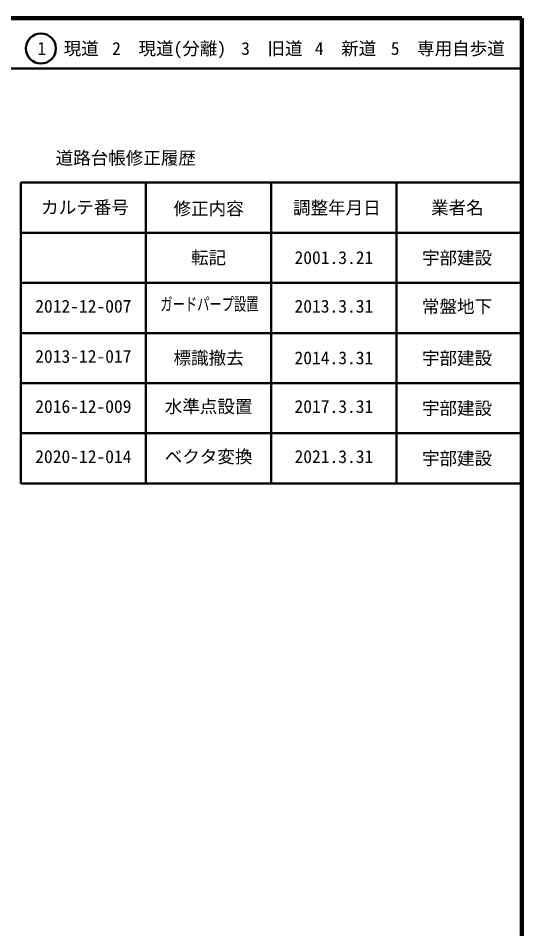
# Model space of a CAD drawing. Units: millimetres, scale not verified. Extents: x 40000 to 680000, y 20000 to 380000.
# Drawn here: x 579500 to 680000, y 198357 to 380000 of the extents above; entities that cross this region are included whole.
import ezdxf
from ezdxf.enums import TextEntityAlignment as Align

# ---------------------------------------------------------------- set-up
doc = ezdxf.new("R2010")
doc.units = ezdxf.units.MM
doc.header["$LTSCALE"] = 1000
for name, color, linetype, lineweight in [('M-TTL', 2, 'Continuous', 140), ('M-TTL-FRAM', 2, 'Continuous', 50), ('M-TTL-LINE', 7, 'Continuous', 50), ('M-TTL-TXT', 7, 'Continuous', 50)]:
    doc.layers.add(name, color=color, linetype=linetype, lineweight=lineweight)
doc.styles.add('ＭＳ ゴシック', font='')
doc.styles.get('ＭＳ ゴシック').set_extended_font_data('MS Gothic')

msp = doc.modelspace()

# ---------------------------------------------------------------- linework, layer by layer
at = {"layer": 'M-TTL'}
for p, q in [((680000, 380000), (40000, 380000)), ((680000, 20000), (680000, 380000))]:
    msp.add_line(p, q, dxfattribs=at)
at = {"layer": 'M-TTL-FRAM'}
for p, q in [((580000, 347197), (580000, 287197)), ((580000, 347197), (680000, 347197)), ((580000, 287197), (680000, 287197))]:
    msp.add_line(p, q, dxfattribs=at)
at = {"layer": 'M-TTL-LINE'}
for p, q in [((40000, 370000), (680000, 370000)), ((605000, 347197), (605000, 287197)), ((630000, 347197), (630000, 287197)), ((655000, 347197), (655000, 287197)), ((580000, 337197), (680000, 337197)), ((580000, 327197), (680000, 327197)), ((580000, 317197), (680000, 317197)), ((580000, 307197), (680000, 307197)), ((580000, 297197), (680000, 297197))]:
    msp.add_line(p, q, dxfattribs=at)
at = {"layer": 'M-TTL-TXT'}
msp.add_circle((584031, 373958), 3000, dxfattribs=at)

# ---------------------------------------------------------------- texts
at = {"layer": 'M-TTL-TXT', "style": 'ＭＳ ゴシック'}
for s, p in [('1\u3000現道', (589448, 373958)), ('2\u3000現道(分離)', (609619, 373958)), ('3\u3000旧道', (630121, 373958)), ('4\u3000新道', (644824, 373958)), ('5\u3000専用自歩道', (665228, 373958)), ('道路台帳修正履歴', (600968, 352113)), ('カルテ番号', (592839, 342277)), ('修正内容', (617509, 342023)), ('調整年月日', (643089, 342197)), ('業者名', (667134, 342197)), ('転記', (617500, 332245)), ('2001.3.21', (642500, 332245)), ('宇部建設', (667077, 332189)), ('標識撤去', (617500, 312245)), ('2014.3.31', (642500, 312245)), ('宇部建設', (667077, 312189)), ('宇部建設', (667077, 302189)), ('宇部建設', (667077, 292189))]:
    msp.add_text(s, height=2566, dxfattribs=at).set_placement(p, align=Align.MIDDLE_CENTER)
for s, p in [('2012-12-007', (592500, 320495)), ('2013.3.31', (642500, 320495)), ('常盤地下', (667077, 320439)), ('2013-12-017', (592500, 310495)), ('2016-12-009', (592500, 300495)), ('水準点設置', (617500, 300495)), ('2017.3.31', (642500, 300495)), ('2020-12-014', (592500, 290495)), ('ベクタ変換', (617500, 290495)), ('2021.3.31', (642500, 290495))]:
    msp.add_text(s, height=2566, dxfattribs=at).set_placement(p, align=Align.BOTTOM_CENTER)
at = {"layer": 'M-TTL-TXT', "style": 'ＭＳ ゴシック', "width": 0.7}
msp.add_text('ガードパープ設置', height=2566, dxfattribs=at).set_placement((617661, 320928), align=Align.BOTTOM_CENTER)

doc.saveas('drawing.dxf')
